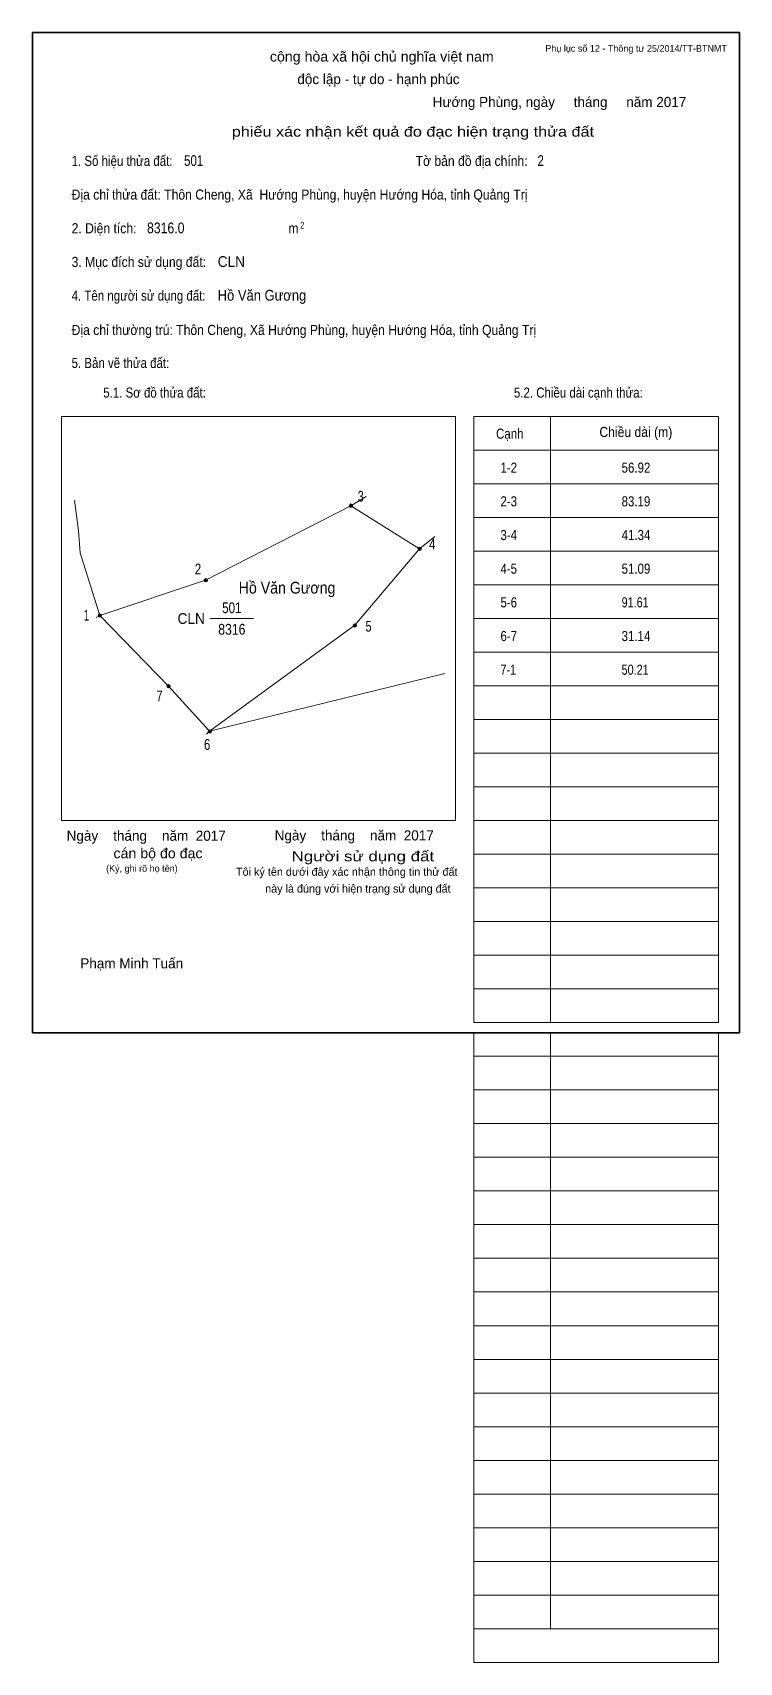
# Model space of a CAD drawing. Header units: centimetres. Extents: x 0 to 21, y -18.7 to 29.7.
import ezdxf
from ezdxf.enums import TextEntityAlignment as Align

# ---------------------------------------------------------------- set-up
doc = ezdxf.new("R2010")
doc.units = ezdxf.units.CM
doc.header["$LTSCALE"] = 0.12
for name, color, linetype in [('2', 7, 'Continuous'), ('30', 7, 'Continuous'), ('34', 7, 'Continuous')]:
    doc.layers.add(name, color=color, linetype=linetype)
for name, color, linetype, lineweight in [('32', 7, 'Continuous', 13), ('33', 7, 'Continuous', 13), ('6', 7, 'Continuous', 13), ('63', 7, 'Continuous', 13)]:
    doc.layers.add(name, color=color, linetype=linetype, lineweight=lineweight)

msp = doc.modelspace()

# ---------------------------------------------------------------- hatches: boundary and pattern name
at = {"layer": '32'}
for points in [[(9.5101, 15.6512, 1), (9.4101, 15.6512, 1)], [(11.55, 14.369, 1), (11.45, 14.369, 1)], [(5.1972, 13.4365, 1), (5.0972, 13.4365, 1)], [(2.05, 12.3874, 1), (1.95, 12.3874, 1)], [(9.6267, 12.096, 1), (9.5267, 12.096, 1)], [(4.0899, 10.2893, 1), (3.9899, 10.2893, 1)], [(5.3138, 8.9488, 1), (5.2138, 8.9488, 1)]]:
    msp.add_hatch(color=256, dxfattribs=at).paths.add_polyline_path(points)

# ---------------------------------------------------------------- linework, layer by layer
for centre in [(9.4601, 15.6512), (11.5, 14.369), (5.1472, 13.4365), (2, 12.3874), (9.5767, 12.096), (4.0399, 10.2893), (5.2638, 8.9488)]:
    msp.add_circle(centre, 0.05, dxfattribs=at)
at = {"layer": '33'}
msp.add_line((5.28, 12.3), (6.56, 12.3), dxfattribs=at)
at = {"layer": '6'}
for p, q in [((9.46, 15.65), (9.91, 15.92)), ((11.5, 14.37), (11.95, 14.74)), ((1.89, 12.33), (2, 12.39)), ((5.17, 8.87), (5.26, 8.95))]:
    msp.add_line(p, q, dxfattribs=at)
for points in [[(1.25, 15.81), (1.36, 14.9), (1.41, 14.25), (2, 12.39)], [(2, 12.39), (5.14, 13.44), (9.46, 15.65), (11.5, 14.37)], [(11.5, 14.37), (9.57, 12.1), (5.26, 8.95)], [(2, 12.39), (4.04, 10.29), (5.26, 8.95), (12.25, 10.67)]]:
    msp.add_lwpolyline(points, dxfattribs=at)
at = {"layer": '63'}
for p, q in [((0.86, 18.3), (12.56, 18.3)), ((0.86, 6.3), (0.86, 18.3)), ((12.56, 6.3), (12.56, 18.3)), ((13.11, 18.3), (20.38, 18.3)), ((13.11, 0.3), (13.11, 18.3)), ((15.39, 0.3), (15.39, 18.3)), ((20.38, 0.3), (20.38, 18.3)), ((13.11, 17.3), (20.38, 17.3)), ((13.11, 16.3), (20.38, 16.3)), ((13.11, 15.3), (20.38, 15.3)), ((13.11, 14.3), (20.38, 14.3)), ((13.11, 13.3), (20.38, 13.3)), ((13.11, 12.3), (20.38, 12.3)), ((13.11, 11.3), (20.38, 11.3)), ((13.11, 10.3), (20.38, 10.3)), ((13.11, 9.3), (20.38, 9.3)), ((13.11, 8.3), (20.38, 8.3)), ((13.11, 7.3), (20.38, 7.3)), ((0.86, 6.3), (12.56, 6.3)), ((13.11, 6.3), (20.38, 6.3)), ((13.11, 5.3), (20.38, 5.3)), ((13.11, 4.3), (20.38, 4.3)), ((13.11, 3.3), (20.38, 3.3)), ((13.11, 2.3), (20.38, 2.3)), ((13.11, 1.3), (20.38, 1.3)), ((13.11, 0.3), (20.38, 0.3)), ((13.11, -18.7), (13.11, 0)), ((15.39, -17.7), (15.39, 0)), ((20.38, -18.7), (20.38, 0)), ((13.11, -0.7), (20.38, -0.7)), ((13.11, -0.7), (20.38, -0.7)), ((13.11, -1.7), (20.38, -1.7)), ((13.11, -2.7), (20.38, -2.7)), ((13.11, -3.7), (20.38, -3.7)), ((13.11, -4.7), (20.38, -4.7)), ((13.11, -5.7), (20.38, -5.7)), ((13.11, -6.7), (20.38, -6.7)), ((13.11, -7.7), (20.38, -7.7)), ((13.11, -8.7), (20.38, -8.7)), ((13.11, -9.7), (20.38, -9.7)), ((13.11, -10.7), (20.38, -10.7)), ((13.11, -11.7), (20.38, -11.7)), ((13.11, -12.7), (20.38, -12.7)), ((13.11, -13.7), (20.38, -13.7)), ((13.11, -14.7), (20.38, -14.7)), ((13.11, -15.7), (20.38, -15.7)), ((13.11, -16.7), (20.38, -16.7)), ((13.11, -17.7), (20.38, -17.7)), ((13.11, -18.7), (20.38, -18.7))]:
    msp.add_line(p, q, dxfattribs=at)
at = {"layer": '63', "lineweight": 35}
msp.add_lwpolyline([(0, 0), (0, 29.7), (21, 29.7), (21, 0)], close=True, dxfattribs=at)

# ---------------------------------------------------------------- texts
at = {"layer": '2', "width": 0.9}
msp.add_text('Hồ Văn Gương', height=0.3497, dxfattribs=at).set_placement((7.56, 13.04), align=Align.CENTER)
at = {"layer": '30'}
for s, width, p in [('1-2', 0.85, (13.9, 16.63)), ('56.92', 0.85, (17.5, 16.63)), ('2-3', 0.85, (13.9, 15.63)), ('83.19', 0.85, (17.5, 15.63)), ('3-4', 0.85, (13.9, 14.63)), ('41.34', 0.85, (17.5, 14.63)), ('4-5', 0.85, (13.9, 13.63)), ('51.09', 0.85, (17.5, 13.63)), ('5-6', 0.85, (13.9, 12.63)), ('91.61', 0.8, (17.5, 12.63)), ('6-7', 0.85, (13.9, 11.63)), ('31.14', 0.85, (17.5, 11.63)), ('7-1', 0.8, (13.9, 10.63)), ('50.21', 0.8, (17.5, 10.63))]:
    msp.add_text(s, height=0.3, dxfattribs=dict(at, width=width)).set_placement(p)
at = {"layer": '32'}
for s, width, p in [('3', 0.75, (9.75, 15.77)), ('4', 0.8, (11.875, 14.35)), ('2', 0.8, (4.915, 13.61)), ('1', 0.65, (1.6, 12.24)), ('5', 0.75, (9.98, 11.91)), ('7', 0.75, (3.77, 9.84)), ('6', 0.8, (5.185, 8.4))]:
    msp.add_text(s, height=0.32, dxfattribs=dict(at, width=width)).set_placement(p, align=Align.CENTER)
at = {"layer": '33'}
for s, width, p in [('501', 0.8, (5.92, 12.46)), ('8316', 0.85, (5.92, 11.82))]:
    msp.add_text(s, height=0.32, dxfattribs=dict(at, width=width)).set_placement(p, align=Align.CENTER)
at = {"layer": '33', "width": 0.95}
msp.add_text('CLN', height=0.32, dxfattribs=at).set_placement((5.12, 12.14), align=Align.RIGHT)
at = {"layer": '34'}
for s, width, p in [('501', 0.8, (4.5, 25.74)), ('2', 0.8, (15, 25.74)), ('8316.0', 0.85, (3.4, 23.74)), ('CLN', 0.95, (5.5, 22.74)), ('Hồ Văn Gương', 0.9, (5.5, 21.74))]:
    msp.add_text(s, height=0.32, dxfattribs=dict(at, width=width)).set_placement(p)
at = {"layer": '63', "width": 1.05}
msp.add_text('cộng hòa xã hội chủ nghĩa việt nam', height=0.3, dxfattribs=at).set_placement((10.375, 28.84), align=Align.CENTER)
at = {"layer": '63'}
for s, height, p in [('Phụ lục số 12 - Thông tư 25/2014/TT-BTNMT', 0.2, (20.63, 29.13)), ('Ngày    tháng    năm  2017', 0.3, (5.74, 5.7)), ('Ngày    tháng    năm  2017', 0.3, (11.92, 5.71)), ('(Ký, ghi rõ họ tên)', 0.2, (4.31, 4.78))]:
    msp.add_text(s, height=height, dxfattribs=at).set_placement(p, align=Align.RIGHT)
for s, height, p in [('độc lập - tự do - hạnh phúc', 0.3, (10.275, 28.17)), ('Hướng Phùng, ngày     tháng     năm 2017', 0.3, (15.655, 27.49)), ('Tôi ký tên dưới đây xác nhận thông tin thử đất', 0.24, (9.335, 4.66)), ('này là đúng với hiện trạng sử dụng đất', 0.24, (9.665, 4.16)), ('Phạm Minh Tuấn', 0.3, (2.945, 1.91))]:
    msp.add_text(s, height=height, dxfattribs=at).set_placement(p, align=Align.CENTER)
for s, width, p in [('phiếu xác nhận kết quả đo đạc hiện trạng thửa đất', 1.2, (16.68, 26.61)), ('cán bộ đo đạc', 1.05, (5.05, 5.18)), ('Người sử dụng đất', 1.25, (11.93, 5.09))]:
    msp.add_text(s, height=0.3, dxfattribs=dict(at, width=width)).set_placement(p, align=Align.RIGHT)
for s, height, width, p in [('1. Số hiệu thửa đất:', 0.3, 0.85, (1.16, 25.74)), ('Tờ bản đồ địa chính:', 0.3, 0.9, (11.38, 25.74)), ('Địa chỉ thửa đất: Thôn Cheng, Xã  Hướng Phùng, huyện Hướng Hóa, tỉnh Quảng Trị', 0.3, 0.9, (1.16, 24.74)), ('2. Diện tích:', 0.3, 0.9, (1.16, 23.74)), ('m', 0.3, 0.9, (7.6, 23.74)), ('2', 0.2, 0.8, (7.95, 23.88)), ('3. Mục đích sử dụng đất:', 0.3, 0.9, (1.16, 22.74)), ('4. Tên người sử dụng đất:', 0.3, 0.85, (1.16, 21.74)), ('Địa chỉ thường trú: Thôn Cheng, Xã Hướng Phùng, huyện Hướng Hóa, tỉnh Quảng Trị', 0.3, 0.9, (1.16, 20.72)), ('5. Bản vẽ thửa đất:', 0.3, 0.85, (1.16, 19.74)), ('5.1. Sơ đồ thửa đất:', 0.3, 0.85, (2.1, 18.86)), ('5.2. Chiều dài cạnh thửa:', 0.3, 0.85, (14.3, 18.86)), ('Cạnh', 0.3, 0.85, (13.77, 17.64)), ('Chiều dài (m)', 0.3, 0.9, (16.84, 17.69))]:
    msp.add_text(s, height=height, dxfattribs=dict(at, width=width)).set_placement(p)

doc.saveas('drawing.dxf')
